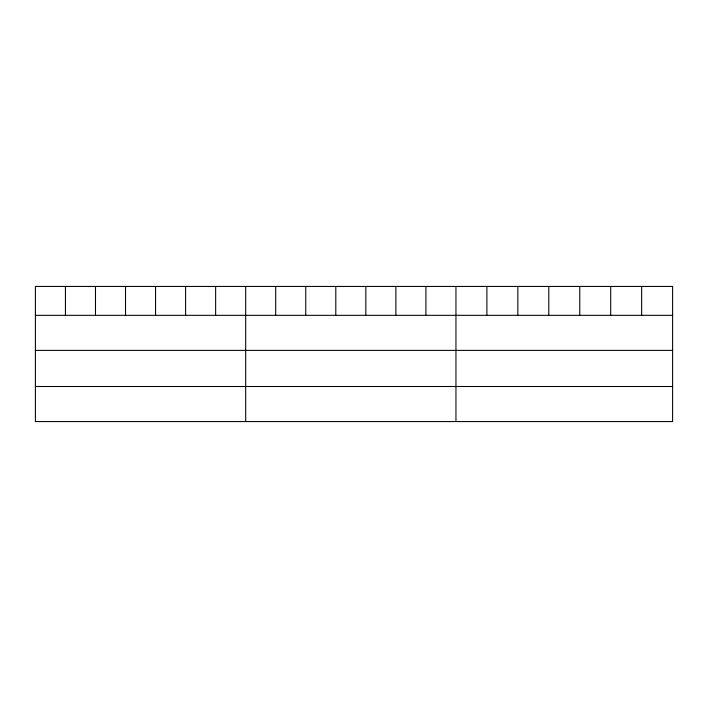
<?xml version="1.0" encoding="UTF-8"?>
<svg xmlns="http://www.w3.org/2000/svg" width="708" height="708" viewBox="0 0 708 708"><rect width="100%" height="100%" fill="white"/><g stroke="black" fill="none" stroke-linecap="round" stroke-linejoin="round"><path stroke-width="1.06" d="M35.4 315.334L672.6 315.334M35.4 350.389L672.6 350.389M35.4 386.506L672.6 386.506M641.652 286.439L641.652 315.334M610.703 286.439L610.703 315.334M579.755 286.439L579.755 315.334M548.797 286.439L548.797 315.334M517.849 286.439L517.849 315.334M486.9 286.439L486.9 315.334M455.952 286.439L455.952 421.561M425.915 286.439L425.915 315.334M395.869 286.439L395.869 315.334M365.832 286.439L365.832 315.334M335.796 286.439L335.796 315.334M305.759 286.439L305.759 315.334M275.713 286.439L275.713 315.334M245.676 286.439L245.676 421.561M215.639 286.439L215.639 315.334M185.593 286.439L185.593 315.334M155.556 286.439L155.556 315.334M125.52 286.439L125.52 315.334M95.483 286.439L95.483 315.334M65.437 286.439L65.437 315.334M672.6 286.439L35.4 286.439L35.4 421.561L672.6 421.561L672.6 286.439"/></g></svg>
